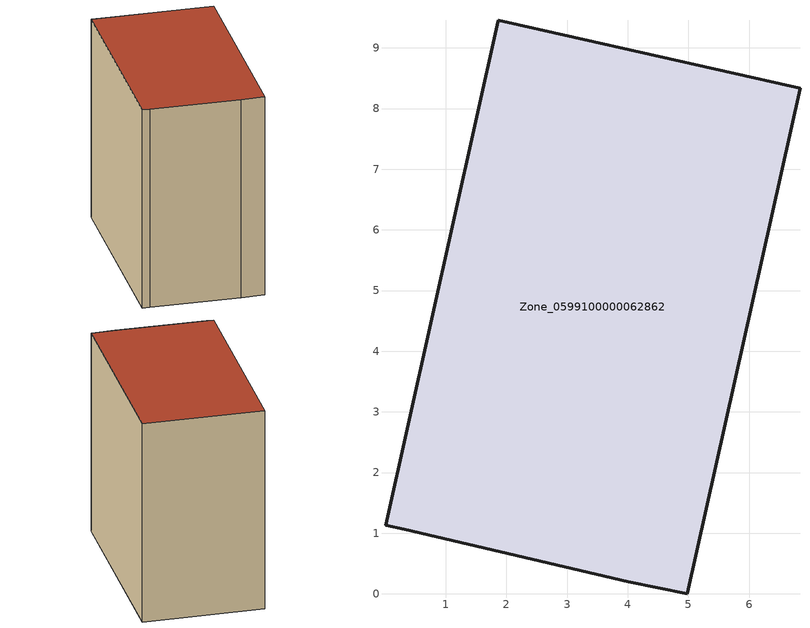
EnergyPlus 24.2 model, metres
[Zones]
Zone_0599100000062862
 floor ground (C_G): 0.31,1.07 0.01,1.13 1.87,9.46 6.84,8.34 4.98,0 4.01,0.2 z0
 wall outside (C_F): 4.01,0.2 4.98,0 6.84,8.34 1.87,9.46 0.01,1.13 0.31,1.07 4.01,0.2 z0:8.91
 roof outside (C_R): 0.01,1.13 0.31,1.07 4.01,0.2 4.98,0 6.84,8.34 1.87,9.46 z8.91
[BUILDING]
Pand.0599100000062862: North Axis=0; Terrain=City; Loads Convergence Tolerance Value=0.04; Temperature Convergence Tolerance Value=0.4; Solar Distribution=FullExterior; Maximum Number of Warmup Days=25; Minimum Number of Warmup Days=1
[Site:Location]
Rotterdam.The.Hague.AP_ZH_NLD Design_Conditions: Latitude=51.96; Longitude=4.45; Time Zone=1; Elevation=-4.5
[SITE:GROUNDTEMPERATURE:BUILDINGSURFACE]
18, 18, 18, 18, 18, 18, 18, 18, 18, 18, 18, 18
[MATERIAL] Thermal Absorptance=0.9; Solar Absorptance=0.7; Visible Absorptance=0.7
Name | Roughness | Thickness | Conductivity | Density | Specific Heat
G.TI.1975-1991 | MediumSmooth | 0.15 | 0.288461 | 540 | 1210
F.TI.1975-1991 | Rough | 0.3 | 0.230769 | 1920 | 840
R.TI.1975-1991 | MediumRough | 0.2 | 0.153846 | 1500 | 1000
[CONSTRUCTION]
C_G: G.TI.1975-1991
C_F: F.TI.1975-1991
C_R: R.TI.1975-1991
[ZONE]
Zone_0599100000062862: Type=1; Multiplier=1; Ceiling Height=Autocalculate; Volume=Autocalculate; Floor Area=autocalculate; Part of Total Floor Area=Yes
[ZONEINFILTRATION:DESIGNFLOWRATE]
Infil_Zone_0599100000062862: Zone or ZoneList or Space or SpaceList=Zone_0599100000062862; Schedule=AlwaysOn; Design Flow Rate Calculation Method=Flow/Area; Flow Rate per Floor Area=0.003; Constant Term Coefficient=1; Temperature Term Coefficient=0; Velocity Term Coefficient=0; Velocity Squared Term Coefficient=0
[HVACTEMPLATE:ZONE:IDEALLOADSAIRSYSTEM]
Zone_0599100000062862: Maximum Heating Supply Air Temperature=50; Minimum Cooling Supply Air Temperature=13; Maximum Heating Supply Air Humidity Ratio=0.0156; Minimum Cooling Supply Air Humidity Ratio=0.0077; Heating Limit=NoLimit; Cooling Limit=NoLimit; Dehumidification Control Type=ConstantSensibleHeatRatio; Cooling Sensible Heat Ratio=0.7; Dehumidification Setpoint=60; Humidification Control Type=None; Humidification Setpoint=30; Outdoor Air Method=None; Outdoor Air Flow Rate per Person=0.00944; Outdoor Air Flow Rate per Zone Floor Area=0; Outdoor Air Flow Rate per Zone=0; Demand Controlled Ventilation Type=None; Outdoor Air Economizer Type=NoEconomizer; Heat Recovery Type=None; Sensible Heat Recovery Effectiveness=0.7; Latent Heat Recovery Effectiveness=0.65
[ZONECONTROL:THERMOSTAT]
ThermostatControl_Zone_0599100000062862: Zone or ZoneList=Zone_0599100000062862; Control Type Schedule=DualSetpointControlType; Control 1=Thermostat_Zone_0599100000062862; Temperature Difference Between Cutout And Setpoint=0
[THERMOSTATSETPOINT:DUALSETPOINT]
Thermostat_Zone_0599100000062862: Heating Setpoint Temperature Schedule=HeatingSetpoint_Zone_0599100000062862; Cooling Setpoint Temperature Schedule=CoolingSetpoint_Zone_0599100000062862
[SCHEDULE:COMPACT]
HeatingSetpoint_Zone_0599100000062862: Through: 12/31, For: AllDays, Until: 24:00, 21
CoolingSetpoint_Zone_0599100000062862: Through: 12/31, For: AllDays, Until: 24:00, 24
DualSetpointControlType: Through: 12/31, For: AllDays, Until: 24:00, 4
AlwaysOn: Through: 12/31, For: AllDays, Until: 24:00, 1
